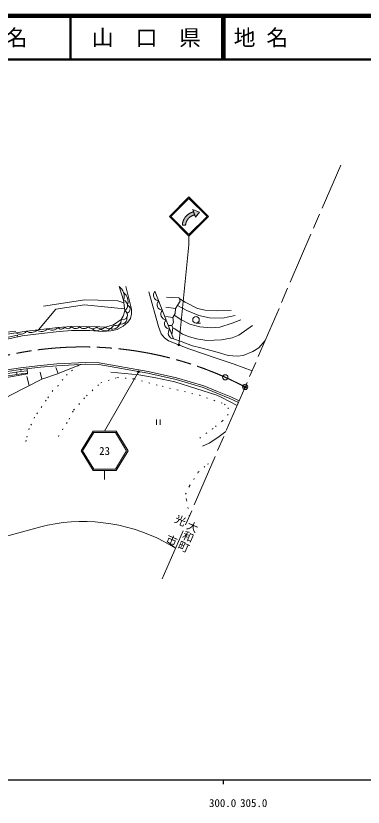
# Model space of a CAD drawing. Units: millimetres, scale not verified. Extents: x 40000 to 680000, y 20000 to 380000.
# Drawn here: x 320451 to 400062, y 198715 to 380000 of the extents above; entities that cross this region are included whole.
import ezdxf
from ezdxf.enums import TextEntityAlignment as Align

# ---------------------------------------------------------------- set-up
doc = ezdxf.new("R2010")
doc.units = ezdxf.units.MM
doc.header["$LTSCALE"] = 1000
doc.header["$PDMODE"] = 32
doc.header["$PDSIZE"] = 500
doc.linetypes.add('CHAIN', pattern=[18.5, 12, -1.5, 3.5, -1.5])
doc.linetypes.add('DOTTED', pattern=[1.75, 0.25, -1.5])
for name, color, linetype, lineweight in [('M-BGD', 7, 'Continuous', 13), ('M-BMK', 2, 'CHAIN', 13), ('M-BMK-SRVR', 3, 'Continuous', 13), ('M-STR-HTXT', 7, 'Continuous', 13), ('M-STR-STRC', 7, 'Continuous', 13), ('M-TTL', 2, 'Continuous', 140), ('M-TTL-BAND', 7, 'Continuous', 25), ('M-TTL-LINE', 7, 'Continuous', 50)]:
    doc.layers.add(name, color=color, linetype=linetype, lineweight=lineweight)
for name, color, linetype in [('M-BMK-HTXT', 7, 'Continuous'), ('M-OTRS', 6, 'Continuous'), ('M-TTL-TXT', 7, 'Continuous')]:
    doc.layers.add(name, color=color, linetype=linetype)
doc.styles.add('@ＭＳ ゴシック', font='')
doc.styles.add('ＭＳ ゴシック', font='')
doc.styles.get('@ＭＳ ゴシック').set_extended_font_data('@MS Gothic')
doc.styles.get('ＭＳ ゴシック').set_extended_font_data('MS Gothic')

msp = doc.modelspace()

# ---------------------------------------------------------------- hatches: boundary and pattern name
at = {"layer": 'M-STR-HTXT'}
for points in [[(358021, 304755, -1), (357582, 304515, -0.41421), (357682, 304855, -0.41421)], [(348797, 298571, -1), (348358, 298331, -0.41421), (348458, 298671, -0.41421)]]:
    msp.add_hatch(color=256, dxfattribs=at).paths.add_polyline_path(points)
at = {"layer": 'M-STR-STRC'}
for points in [[(361437, 334391), (361393, 334382), (361349, 334372), (361305, 334361), (361261, 334350), (361218, 334338), (361174, 334325), (361131, 334311), (361089, 334297), (361046, 334282), (361004, 334266), (360962, 334249), (360920, 334232), (360879, 334213), (360838, 334195), (360797, 334175), (360757, 334155), (360717, 334134), (360677, 334112), (360638, 334090), (360599, 334067), (360561, 334043), (360523, 334019), (360485, 333994), (360448, 333968), (360412, 333942), (360376, 333915), (360340, 333887), (360305, 333859), (360270, 333830), (360236, 333801), (360202, 333771), (360169, 333740), (360136, 333709), (360104, 333677), (360072, 333645), (360041, 333612), (360011, 333579), (359981, 333545), (359952, 333511), (359923, 333476), (359895, 333440), (359868, 333405), (359841, 333368), (359815, 333331), (359790, 333294), (359765, 333256), (359741, 333218), (359717, 333180), (359695, 333141), (359673, 333101), (359651, 333062), (359630, 333022), (359610, 332981), (359591, 332940), (359572, 332899), (359555, 332858), (359537, 332816), (359521, 332774), (359505, 332732), (359490, 332689), (359476, 332646), (359463, 332603), (359450, 332560), (359438, 332516), (359427, 332473), (359417, 332429), (359407, 332385), (359398, 332340), (359390, 332296), (359383, 332252), (359376, 332207), (359370, 332162), (359365, 332117), (359361, 332072), (359361, 332068), (358617, 332069), (358620, 332108), (358625, 332166), (358631, 332224), (358638, 332281), (358646, 332339), (358655, 332396), (358665, 332453), (358676, 332510), (358688, 332567), (358701, 332624), (358715, 332680), (358730, 332736), (358745, 332792), (358762, 332848), (358780, 332903), (358799, 332958), (358819, 333013), (358839, 333067), (358861, 333121), (358884, 333174), (358907, 333227), (358931, 333280), (358957, 333332), (358983, 333384), (359010, 333435), (359038, 333486), (359067, 333537), (359097, 333586), (359128, 333636), (359159, 333685), (359191, 333733), (359225, 333780), (359259, 333827), (359294, 333874), (359329, 333920), (359366, 333965), (359403, 334009), (359441, 334053), (359480, 334097), (359519, 334139), (359559, 334181), (359600, 334222), (359642, 334263), (359684, 334302), (359727, 334341), (359771, 334379), (359816, 334417), (359861, 334454), (359906, 334489), (359953, 334524), (359999, 334559), (360047, 334592), (360095, 334625), (360144, 334656), (360193, 334687), (360243, 334717), (360293, 334746), (360343, 334775), (360395, 334802), (360446, 334829), (360498, 334854), (360551, 334879), (360604, 334903), (360657, 334925), (360711, 334947), (360765, 334968), (360820, 334988), (360875, 335007), (360930, 335025), (360985, 335042), (361041, 335058), (361097, 335074), (361154, 335088), (361210, 335101), (361044, 335620), (362514, 335056), (361603, 333872)], [(361210, 335101), (361154, 335088), (361097, 335074), (361041, 335058), (360985, 335042), (360930, 335025), (360875, 335007), (360820, 334988), (360765, 334968), (360711, 334947), (360657, 334925), (360604, 334903), (360551, 334879), (360498, 334854), (360446, 334829), (360395, 334802), (360343, 334775), (360293, 334746), (360243, 334717), (360193, 334687), (360144, 334656), (360095, 334625), (360047, 334592), (359999, 334559), (359953, 334524), (359906, 334489), (359861, 334454), (359816, 334417), (359771, 334379), (359727, 334341), (359684, 334302), (359642, 334263), (359600, 334222), (359559, 334181), (359519, 334139), (359480, 334097), (359441, 334053), (359403, 334009), (359366, 333965), (359329, 333920), (359294, 333874), (359259, 333827), (359225, 333780), (359191, 333733), (359159, 333685), (359128, 333636), (359097, 333586), (359067, 333537), (359038, 333486), (359010, 333435), (358983, 333384), (358957, 333332), (358931, 333280), (358907, 333227), (358884, 333174), (358861, 333121), (358839, 333067), (358819, 333013), (358799, 332958), (358780, 332903), (358762, 332848), (358745, 332792), (358730, 332736), (358715, 332680), (358701, 332624), (358688, 332567), (358676, 332510), (358665, 332453), (358655, 332396), (358646, 332339), (358638, 332281), (358631, 332224), (358625, 332166), (358620, 332108), (358617, 332069), (359361, 332068), (359365, 332117), (359370, 332162), (359376, 332207), (359383, 332252), (359390, 332296), (359398, 332340), (359407, 332385), (359417, 332429), (359427, 332473), (359438, 332516), (359450, 332560), (359463, 332603), (359476, 332646), (359490, 332689), (359505, 332732), (359521, 332774), (359537, 332816), (359555, 332858), (359572, 332899), (359591, 332940), (359610, 332981), (359630, 333022), (359651, 333062), (359673, 333101), (359695, 333141), (359717, 333180), (359741, 333218), (359765, 333256), (359790, 333294), (359815, 333331), (359841, 333368), (359868, 333405), (359895, 333440), (359923, 333476), (359952, 333511), (359981, 333545), (360011, 333579), (360041, 333612), (360072, 333645), (360104, 333677), (360136, 333709), (360169, 333740), (360202, 333771), (360236, 333801), (360270, 333830), (360305, 333859), (360340, 333887), (360376, 333915), (360412, 333942), (360448, 333968), (360485, 333994), (360523, 334019), (360561, 334043), (360599, 334067), (360638, 334090), (360677, 334112), (360717, 334134), (360757, 334155), (360797, 334175), (360838, 334195), (360879, 334213), (360920, 334232), (360962, 334249), (361004, 334266), (361046, 334282), (361089, 334297), (361131, 334311), (361174, 334325), (361218, 334338), (361261, 334350), (361305, 334361), (361349, 334372), (361393, 334382), (361437, 334391)]]:
    msp.add_hatch(color=256, dxfattribs=at).paths.add_polyline_path(points)

# ---------------------------------------------------------------- linework, layer by layer
at = {"layer": 'M-BGD'}
for p, q in [((357852, 315408), (354965, 315543)), ((357059, 312951), (354827, 313230)), ((356436, 310922), (354801, 311141)), ((356198, 309056), (355400, 309074)), ((361749, 309605), (362749, 309605)), ((329648, 299424), (330188, 298067)), ((320737, 297864), (320602, 298350)), ((321699, 298512), (321564, 299000)), ((321898, 297792), (321834, 298024)), ((322999, 297383), (323522, 295287)), ((326005, 298367), (326394, 296764)), ((352698, 287535), (352698, 286335)), ((353498, 287535), (353498, 286335))]:
    msp.add_line(p, q, dxfattribs=at)
for points in [[(213986, 277856), (218614, 280009), (236464, 284856), (285707, 298608), (304898, 303954), (315592, 306593), (322880, 307738), (330139, 308601), (333130, 308825), (339695, 308736), (340947, 308714), (342811, 309202), (344619, 310441), (345059, 311202), (345407, 312407), (345308, 313704), (345152, 314869), (344104, 317955)], [(227198, 280585), (239436, 283875), (269343, 292213), (289780, 297976), (305362, 302362), (312184, 304229), (317385, 305706), (320895, 306436), (321893, 306700), (326356, 307234), (330356, 307699), (333230, 307933), (337392, 307876), (340233, 307649), (342190, 307844), (343651, 308110), (345035, 308944), (346123, 309831), (346727, 310656), (346930, 311763), (346959, 312814), (345654, 317983)], [(350920, 316781), (353149, 308794), (353792, 307185), (354541, 306259), (355481, 305582), (360121, 303688), (366591, 301499), (370499, 300205), (374585, 298649)], [(352347, 316906), (356592, 306014), (358362, 305388), (360965, 304407), (362867, 303978), (366578, 302930), (369114, 302210), (371262, 302052), (372582, 302153), (374743, 303112), (376152, 303970), (377607, 305651)], [(325638, 308066), (329640, 312798), (336192, 313792), (345373, 312855)], [(326804, 313522), (336297, 314947), (339297, 314863), (343849, 314684), (345230, 314287)], [(357852, 315408), (358085, 314659), (357059, 312951), (356982, 311794), (356436, 310922), (356611, 309725), (356198, 309056), (356471, 308508), (356245, 306907)], [(357476, 313646), (359676, 312520), (362364, 311381), (364857, 310798), (367820, 310761), (370705, 311370)], [(357897, 315262), (359258, 314400), (362126, 312988), (363810, 312607), (366686, 312433), (369818, 312471)], [(356744, 311415), (358297, 310430), (360295, 309347), (362593, 308768), (365195, 308500), (367211, 308706), (370002, 309560), (372034, 310388)], [(356471, 308508), (356908, 308330), (358680, 307052), (360039, 306517), (361896, 305972), (364263, 305630), (367608, 305800), (370002, 306259), (371572, 306854), (374660, 309061)], [(127980, 292633), (137364, 287650), (151339, 280505), (161337, 274335), (164682, 273673), (168956, 273116), (171978, 272782), (178172, 272584), (184497, 272706), (191252, 273339), (197661, 274396), (205613, 275896), (214809, 278049), (227100, 280973), (239330, 284261), (269235, 292598), (289671, 298361), (305256, 302748), (312077, 304614), (317289, 306094), (320814, 306827), (320895, 306436)], [(276734, 307496), (284360, 302990), (288989, 301961), (290839, 302463), (306047, 306175), (320458, 307775)], [(335324, 300112), (329812, 297917), (326394, 296764), (319418, 293176), (306899, 286565), (301378, 284493), (288833, 277837), (271309, 268631), (258148, 264254), (242566, 263551), (228142, 264900), (211307, 266382)], [(220260, 271561), (222873, 271302), (239277, 275392), (306769, 294082), (310529, 295352), (316579, 296846), (323148, 298014), (323018, 299164)], [(229139, 274406), (248817, 279847), (271869, 286256), (306193, 295922), (312595, 297694), (314842, 298211), (318470, 298940), (321501, 299395), (326091, 299913), (329826, 300239), (336527, 300572), (339548, 300518), (350796, 298538), (357302, 297057), (363546, 295202), (366700, 293953), (369696, 292734), (371632, 291807)], [(318539, 298546), (321553, 298998), (326131, 299515), (329854, 299840), (336534, 300172), (339510, 300118), (350716, 298146), (357200, 296670), (363415, 294824), (366551, 293581), (369535, 292368), (371474, 291439)], [(310129, 296078), (312816, 296822), (315031, 297331), (318626, 298053), (321618, 298503), (323074, 298667)], [(310262, 295596), (312939, 296337), (315136, 296842), (318712, 297560), (321683, 298007), (323130, 298170)], [(342239, 298406), (348646, 297763), (352507, 297096), (356904, 296190), (366545, 293094), (367699, 292597), (371155, 290702)], [(368599, 284779), (366721, 283375), (364753, 282110), (363241, 281401)]]:
    msp.add_lwpolyline(points, dxfattribs=at)
at = {"layer": 'M-BGD', "linetype": 'DOTTED'}
for points in [[(334769, 299891), (332209, 297836), (331242, 296723), (330215, 295305), (328916, 294173), (327391, 291955), (324749, 288078), (323521, 285426), (322813, 282766), (322611, 281201)], [(330203, 283661), (332673, 287617), (333701, 289689), (336655, 292955), (339916, 295904), (343742, 297163), (347559, 296816), (353978, 295127), (362527, 293077), (368274, 291057), (369130, 290206), (369137, 288708), (367769, 287147), (365661, 285460), (362296, 283051)], [(360235, 265398), (359554, 269156), (359365, 270434), (360267, 272323), (362273, 275449), (364398, 277259), (365630, 277900)]]:
    msp.add_lwpolyline(points, dxfattribs=at)
at = {"layer": 'M-BGD'}
msp.add_circle((361749, 310355), 750, dxfattribs=at)
for centre, radius, start, end in [((342629, 315734), 2667, 341.06902, 56.41464), ((343606, 314541), 2569, 341.26861, 52.92245), ((353280, 316015), 1290, 136.32469, 266.26272), ((344661, 313574), 1385, 302.58639, 69.24329), ((345702, 312815), 962, 284.19866, 69.53969), ((354129, 313837), 1290, 136.32469, 266.26272), ((344976, 311439), 1060, 250.35641, 65.98893), ((354978, 311659), 1290, 136.32469, 266.26272), ((343419, 310255), 1215, 239.97458, 8.81884), ((344518, 310775), 1420, 259.58998, 7.77053), ((355827, 309480), 1290, 136.32469, 266.26272), ((326343, 309569), 1863, 235.92975, 317.62692), ((328763, 309857), 1863, 235.92975, 317.62692), ((330853, 309113), 878, 215.65865, 332.91145), ((332352, 309177), 854, 212.90393, 335.66617), ((334115, 309664), 1294, 220.4157, 318.02485), ((336061, 309638), 1294, 220.4157, 318.02485), ((338008, 309611), 1294, 220.4157, 318.02485), ((338964, 309266), 1403, 222.36712, 315.98153), ((339973, 309623), 1332, 221.16142, 316.96748), ((340991, 309107), 1304, 218.72018, 323.66763), ((341775, 309344), 1045, 217.30163, 352.20837), ((342621, 309983), 1748, 250.64068, 339.78752), ((356676, 307302), 1290, 136.32469, 266.26272), ((321461, 308850), 1803, 235.92975, 321.93497), ((323923, 309282), 1863, 235.92975, 317.62692)]:
    msp.add_arc(centre, radius, start, end, dxfattribs=at)
at = {"layer": 'M-BMK'}
msp.add_line((354025, 251008), (394930, 345791), dxfattribs=at)
msp.add_arc((335819, 224149), 80000, 62.30329, 104.71272, dxfattribs=at)
at = {"layer": 'M-BMK-SRVR'}
for centre in [(368455, 297189), (373003, 294982)]:
    msp.add_circle(centre, 600, dxfattribs=at)
at = {"layer": 'M-OTRS'}
msp.add_point((373003, 294982), dxfattribs=at)
msp.add_point((373003, 294982), dxfattribs=at)
at = {"layer": 'M-STR-HTXT'}
for p, q in [((357801, 304635), (360138, 327523)), ((348577, 298451), (340791, 284814)), ((205963, 229706), (325872, 262892)), ((354411, 259566), (357061, 258043)), ((357061, 258043), (355123, 259550))]:
    msp.add_line(p, q, dxfattribs=at)
for centre in [(357801, 304635), (348577, 298451)]:
    msp.add_circle(centre, 250, dxfattribs=at)
msp.add_arc((335819, 224149), 40000, 62.30329, 104.39897, dxfattribs=at)
at = {"layer": 'M-STR-STRC'}
for p, q in [((355638, 334023), (360138, 338523)), ((355991, 334023), (360138, 338169)), ((364638, 334023), (360138, 338523)), ((364284, 334023), (360138, 338169)), ((361603, 333872), (361044, 335620)), ((361044, 335620), (362514, 335056)), ((355638, 334023), (360138, 329522)), ((355991, 334023), (360138, 329876)), ((360138, 329523), (364638, 334023)), ((360138, 329876), (364284, 334023)), ((362514, 335056), (361603, 333872)), ((358617, 332069), (359361, 332068)), ((360138, 329522), (360138, 327523)), ((338155, 284814), (335391, 280314)), ((338155, 284814), (343427, 284814)), ((346191, 280314), (343427, 284814)), ((338323, 284514), (335743, 280314)), ((338323, 284514), (343259, 284514)), ((345839, 280314), (343259, 284514)), ((335391, 280314), (338155, 275814)), ((335743, 280314), (338323, 276114)), ((343259, 276114), (345839, 280314)), ((343427, 275814), (346191, 280314)), ((338155, 275814), (343427, 275814)), ((338323, 276114), (343259, 276114)), ((340791, 275814), (340791, 273814))]:
    msp.add_line(p, q, dxfattribs=at)
for points in [[(361044, 335620), (362514, 335056), (361603, 333872)], [(361044, 335620), (362514, 335056), (361603, 333872)], [(361210, 335101), (361044, 335620), (362514, 335056), (361603, 333872), (361437, 334391)], [(361210, 335101), (361437, 334391), (361437, 334391), (361393, 334382), (361349, 334372), (361305, 334361), (361261, 334350), (361218, 334338), (361174, 334325), (361131, 334311), (361089, 334297), (361046, 334282), (361004, 334266), (360962, 334249), (360920, 334232), (360879, 334213), (360838, 334195), (360797, 334175), (360757, 334155), (360717, 334134), (360677, 334112), (360638, 334090), (360599, 334067), (360561, 334043), (360523, 334019), (360485, 333994), (360448, 333968), (360412, 333942), (360376, 333915), (360340, 333887), (360305, 333859), (360270, 333830), (360236, 333801), (360202, 333771), (360169, 333740), (360136, 333709), (360104, 333677), (360072, 333645), (360041, 333612), (360011, 333579), (359981, 333545), (359952, 333511), (359923, 333476), (359895, 333440), (359868, 333405), (359841, 333368), (359815, 333331), (359790, 333294), (359765, 333256), (359741, 333218), (359717, 333180), (359695, 333141), (359673, 333101), (359651, 333062), (359630, 333022), (359610, 332981), (359591, 332940), (359572, 332899), (359555, 332858), (359537, 332816), (359521, 332774), (359505, 332732), (359490, 332689), (359476, 332646), (359463, 332603), (359450, 332560), (359438, 332516), (359427, 332473), (359417, 332429), (359407, 332385), (359398, 332340), (359390, 332296), (359383, 332252), (359376, 332207), (359370, 332162), (359365, 332117), (359361, 332072), (359361, 332068), (359361, 332068), (358617, 332069), (358617, 332069), (358620, 332108), (358625, 332166), (358631, 332224), (358638, 332281), (358646, 332339), (358655, 332396), (358665, 332453), (358676, 332510), (358688, 332567), (358701, 332624), (358715, 332680), (358730, 332736), (358745, 332792), (358762, 332848), (358780, 332903), (358799, 332958), (358819, 333013), (358839, 333067), (358861, 333121), (358884, 333174), (358907, 333227), (358931, 333280), (358957, 333332), (358983, 333384), (359010, 333435), (359038, 333486), (359067, 333537), (359097, 333586), (359128, 333636), (359159, 333685), (359191, 333733), (359225, 333780), (359259, 333827), (359294, 333874), (359329, 333920), (359366, 333965), (359403, 334009), (359441, 334053), (359480, 334097), (359519, 334139), (359559, 334181), (359600, 334222), (359642, 334263), (359684, 334302), (359727, 334341), (359771, 334379), (359816, 334417), (359861, 334454), (359906, 334489), (359953, 334524), (359999, 334559), (360047, 334592), (360095, 334625), (360144, 334656), (360193, 334687), (360243, 334717), (360293, 334746), (360343, 334775), (360395, 334802), (360446, 334829), (360498, 334854), (360551, 334879), (360604, 334903), (360657, 334925), (360711, 334947), (360765, 334968), (360820, 334988), (360875, 335007), (360930, 335025), (360985, 335042), (361041, 335058), (361097, 335074), (361154, 335088)]]:
    msp.add_lwpolyline(points, close=True, dxfattribs=at)
at = {"layer": 'M-TTL'}
msp.add_line((680000, 380000), (40000, 380000), dxfattribs=at)
at = {"layer": 'M-TTL-BAND'}
for p, q in [((40000, 205000), (579000, 205000)), ((368000, 205000), (368000, 204000))]:
    msp.add_line(p, q, dxfattribs=at)
at = {"layer": 'M-TTL-LINE'}
for p, q in [((333000, 380000), (333000, 370000)), ((367750, 380000), (367750, 370000)), ((368250, 380000), (368250, 370000)), ((40000, 370000), (680000, 370000))]:
    msp.add_line(p, q, dxfattribs=at)

# ---------------------------------------------------------------- texts
at = {"layer": 'M-BMK-HTXT', "style": '@ＭＳ ゴシック'}
for s, p in [('光\u3000市', (358611, 265602)), ('大和町', (361394, 264152))]:
    msp.add_text(s, height=1833, rotation=246.585, dxfattribs=at).set_placement(p, align=Align.MIDDLE_LEFT)
at = {"layer": 'M-STR-STRC', "style": 'ＭＳ ゴシック'}
msp.add_text('23', height=1833, dxfattribs=at).set_placement((340791, 280314), align=Align.MIDDLE_CENTER)
at = {"layer": 'M-TTL-BAND', "style": 'ＭＳ ゴシック'}
for s, p in [('300.0', (367844, 198195)), ('305.0', (374975, 198195))]:
    msp.add_text(s, height=1833, dxfattribs=at).set_placement(p, align=Align.BOTTOM_CENTER)
at = {"layer": 'M-TTL-TXT', "style": 'ＭＳ ゴシック'}
for s, p in [('県\u3000名', (315625, 375000)), ('山\u3000口\u3000県', (350375, 375000))]:
    msp.add_text(s, height=3666, dxfattribs=at).set_placement(p, align=Align.MIDDLE_CENTER)
msp.add_text('地 名', height=3666, dxfattribs=at).set_placement((370380, 375000), align=Align.MIDDLE_LEFT)

doc.saveas('drawing.dxf')
